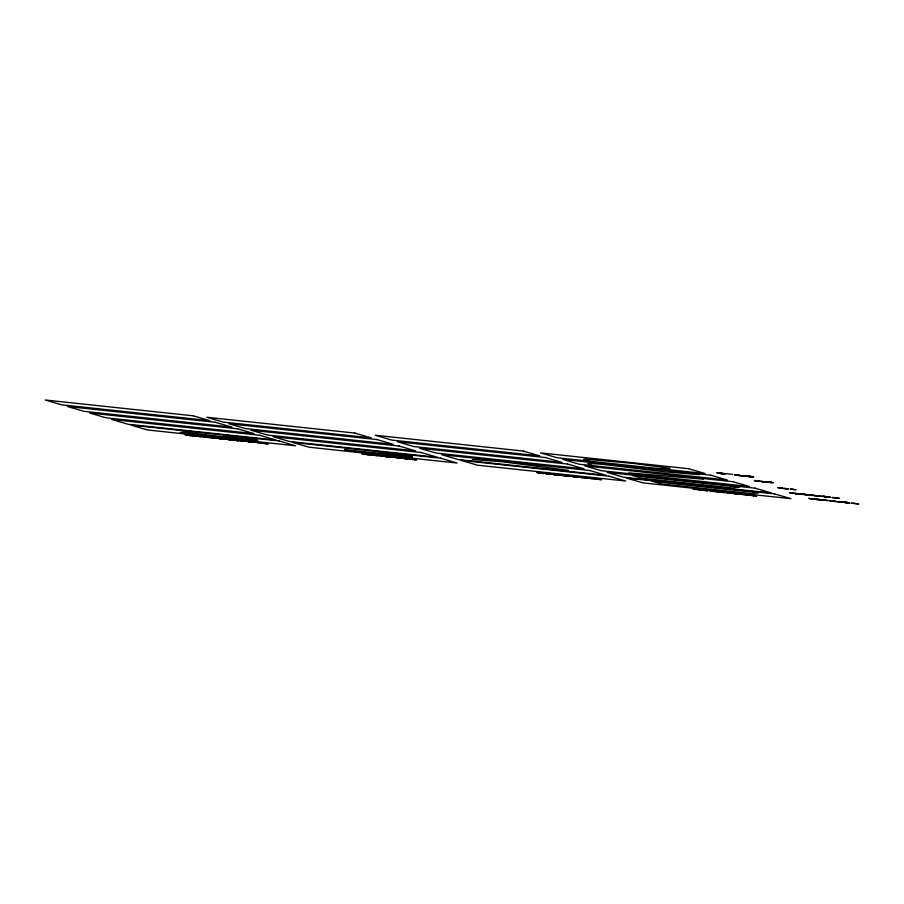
<?xml version="1.0" encoding="UTF-8"?>
<svg xmlns="http://www.w3.org/2000/svg" width="904" height="904" viewBox="0 0 904 904"><rect width="100%" height="100%" fill="white"/><g stroke="black" fill="none" stroke-linecap="round" stroke-linejoin="round"><path stroke-width="1.36" d="M716.895 491.742L724.296 492.623L718.736 491.686M718.59 491.742L713.425 491.256A31.12 1.085 6.5 0 1 711.753 490.94L709.855 491.087L716.77 491.765M252.815 441.649L245.199 440.779L251.402 441.48M558.017 474.962L554.355 474.656M748.015 494.838L752.727 495.268M830.437 497.29L824.617 496.635L826.448 496.94M248.656 441.649L251.063 442.022L247.176 441.468L251.063 441.751M834.2 497.584L831.951 497.528L839.409 498.319L834.403 497.55M853.591 503.257L851.342 503.2L858.8 504.003L853.896 503.245M753.959 495.595L756.569 496.081L753.077 495.29L753.981 495.561M724.985 473.99L719.833 473.334A21.3 0.746 6.5 0 1 721.641 473.447L723.663 473.56M200.383 436.553L201.818 436.711L195.456 435.954L200.383 436.519M218.734 438.383L226.102 439.254L222.994 439.061M801.283 494.025L804.266 494.307M570.085 476.261L567.023 476.012M738.184 493.923L733.223 493.403L734.5 493.573M194.01 435.739L200.292 436.553L193.998 435.796M370.708 454.802C372.753 454.757 379.205 455.684 375.985 455.548M550.231 474.035L556.615 474.769L554.615 474.645M568.65 476.103L567.689 476.08M734.76 474.803L745.201 476.227L741.336 475.82M777.971 487.618L788.412 489.041L783.836 488.51M736.737 493.765L734.263 493.539M749.45 494.996L752.862 495.29M736.263 475.052L739.223 475.221M758.919 481.267L754.241 480.6L758.75 480.939M779.485 487.798L782.435 488.047M842.325 501.991L848.291 502.714L842.042 501.991L843.466 502.161M848.314 502.805C835.793 501.562 859.512 504.149 845.5 502.274M205.57 436.372L210.101 436.914M723.562 473.832L717.957 473.221L720.635 473.3M771.869 482.589L773.293 482.736L766.208 482.001M825.499 496.533L822.674 496.307L825.804 496.601M220.147 438.53L221.627 438.655M802.695 494.183L804.164 494.296M204.654 436.542L204.338 436.519M218.203 438.496L217.288 438.293M239.537 440.259L237.91 439.999L238.905 440.225M578.786 477.21L574.605 476.51M601.442 479.628L599.262 479.459L601.578 479.606M707.674 490.691L704.261 490.386M800.741 494.149L795.802 493.607L797.836 493.889M820.075 499.822L817.623 499.562M216.768 438.259L217.412 438.304M235.82 439.92L234.701 439.728L239.729 440.237M577.43 477.052L576.639 476.996M198.936 435.751L200.349 435.864L198.032 435.581L201.389 436.203M236.147 439.909L232.87 439.299L234.938 439.762M382.731 456.011L386.042 456.317M536.987 472.543L539.914 472.803M746.704 476.216L749.506 476.385M766.23 481.934L769.033 482.103M700.95 489.923L699.538 489.572L703.775 490.058M813.408 499.064L811.95 498.703L817.092 499.55M206.982 436.485L209.299 436.824M266.104 443.593L268.239 443.898L264.465 443.491M707.222 490.51L707.323 490.476M661.186 468.543L669.988 468.328L633.275 463.368L585.295 459.175A33.369 1.164 6.5 0 0 584.029 459.526L589.351 460.667M771.722 482.623L769.971 482.465M721.889 473.38L721.2 473.346M750.704 476.464L749.71 476.397M769.53 482.42L768.129 482.126A21.3 0.746 6.5 0 1 769.937 482.239L771.959 482.352L764.807 481.595M266.047 443.593L265.313 443.536M547.349 473.899L549.53 474.137L546.536 473.515L547.383 473.764M582.187 477.561L584.391 477.854L581.408 477.244L582.244 477.493M819.759 496.228L822.03 496.465L819.047 495.855L819.883 496.093M839.24 501.844L841.421 502.149L838.437 501.528L839.274 501.776M238.102 440.101L238.249 440.169M798.74 493.934L800.876 494.126M770.174 482.171L769.406 482.126M386.516 456.497L385.85 456.418L389.952 456.961L387.647 456.678M233.899 440.327L230.961 439.909M388.517 456.825L385.601 456.396M204.078 436.361L200.631 435.852M217.57 438.316L214.225 437.999M385.658 456.271L382.787 456.068M541.417 473.278L537.044 472.6M237.718 439.886L239.244 440.056M699.549 474.679L665.728 471.911L601.149 464.147L587.815 463.481L591.159 464.667M542.649 473.312L539.857 472.928M599.499 479.244L600.9 479.38L598.731 479.357M705.821 490.25L706.736 490.375L705.436 490.465M815.77 499.098L819.544 499.562L818.267 499.449M472.43 459.492L502.251 461.741L568.447 470.351M216.587 438.237L214.689 437.909M798.74 493.799L796.842 493.516M216.463 438.225L217.514 438.463M237.571 439.864L235.978 439.66L236.95 439.852M238.622 440.056L239.21 440.248M705.651 490.284L704.08 490.047M818.075 499.471L820.267 499.799M207.298 436.508L210.372 436.779M750.388 476.521L752.433 476.634L745.28 475.877M204.225 436.519L202.914 436.259L204.846 436.519M203.795 436.338L201.083 436.078M232.531 440.203L232.317 440.124M216.056 438.135L215.615 438.146M233.718 439.412L235.13 439.536M701.809 489.832L702.781 489.923L701.233 489.991M814.267 498.963L815.69 499.132L814.402 499.087M372.9 454.961L372.312 454.927L375.635 455.514M405.964 458.712C414.541 459.514 398.359 457.435 404.743 458.611M817.035 499.37L818.03 499.403L816.481 499.483M199.004 435.694L201.513 436.214M255.595 441.977L258.273 442.305L255.256 441.943L255.855 442.056M190.428 435.536L193.286 435.886L190.156 435.513M367.623 454.644L369.985 454.904L366.097 454.497M598.279 479.346L596.459 479.086L599.589 479.188M213.593 437.796L211.581 437.559M628.709 472.86L703.414 479.154M576.537 476.837L576.413 476.826M596.685 478.917L596.086 478.86L596.922 478.939M190.507 435.547L189.275 435.423L190.089 435.547M755.857 480.6L764.727 481.945L760.456 481.436M214.304 437.864L216.338 438.304L214.949 438.078M248.577 441.502L250.103 441.649M542.129 473.312L544.185 473.481L541.439 473.233M706.239 490.443L704.894 490.454M705.741 490.488L707.809 490.669M406.484 458.803C408.981 458.848 406.303 458.531 404.009 458.271M233.966 439.559L234.588 439.626M211.479 437.739C207.604 436.813 215.242 438.429 214.429 438.146M572.062 476.453L570.526 476.08L575 476.815M843.545 502.082L844.89 502.206M702.046 489.991L705.482 490.262L704.397 490.217M208.654 436.756C206.62 436.937 217.694 438.067 211.299 436.903M202.632 436.327L200.914 435.875M223.367 439.061L224.7 439.118L219.401 438.587L222.294 438.677M794.3 493.448L796.288 493.414M795.441 493.539L796.006 493.573M367.318 454.61L366.662 454.509M573.95 476.69L573.339 476.532L575.125 476.702M814.82 499.189L817.419 499.403M595.001 478.939C599.058 479.572 591.024 477.854 594.719 478.871M596.471 478.849L598.968 479.165L597.657 478.973M203.276 436.429L202.79 436.248M236.995 439.909L237.639 440.112M241.583 440.779L240.407 440.689L241.684 440.79M260.488 443.073L264.725 443.48M573.543 476.623L575.475 476.871M704.137 490.363L703.075 490.126M191.185 434.88L189.976 434.79L191.863 434.914M797.43 493.81L795.622 493.494M201.852 436.112L202.609 436.123L201.558 435.988M199.976 435.965L201.434 436.067M202.971 436.406L201.117 435.897M223.446 438.553L226.61 438.847L222.678 438.203M234.983 439.706L235.763 439.739M373.397 455.006L378.539 455.695L375.465 455.446M403.387 458.17L401.432 458.012L405.218 458.633M387.793 456.769L388.426 456.87L387.409 456.723M542.683 473.402L541.858 473.278M597.081 478.917L596.572 479.007M704.826 490.262L703.866 490.205M752.501 495.494L753.925 495.663L751.732 495.448M797.554 493.686L796.593 493.629M796.537 493.708L792.48 493.008L794.017 493.381M239.899 440.045L240.283 440.09M205.434 436.881L210.395 437.672M212.677 437.943L214.045 437.943M223.672 438.576C228.192 439.197 217.367 437.728 222.339 438.429M213.694 438.067L214.372 437.977M260.149 442.994L255.617 442.248M384.573 456.158L385.375 456.362M413.896 459.56L416.744 459.763L413.523 459.514M576.108 476.849L575.509 476.747M226.825 438.643L231.774 439.434M832.019 500.884C830.878 500.692 833.59 501.087 832.155 500.85M558.22 474.815L558.559 474.803M584.323 477.549L584.696 477.594M574.978 476.736L575.645 476.657M588.719 478.069L588.967 478.092M750.806 476.781L753.766 477.029L750.569 476.758M819.126 496.16L811.973 495.098L813.521 495.313M805.554 494.669L808.639 494.906L801.95 494.239L805.419 494.657M190.846 434.801L191.456 434.869M207.988 436.519L209.423 436.835M221.943 438.169L220.61 438.044L223.57 438.609M210.519 437.174L212.191 437.253L209.129 436.677M236.938 440.033L237.3 440.078M223.548 439.129L222.633 438.982M241.447 440.723L244.826 441.299L242.532 440.847M539.146 472.724L540.298 472.848M565.655 475.594L564.435 475.481L570.119 476.205M588.809 478.035L593.634 478.804M733.743 493.256L732.534 493.155L738.218 493.866M827.307 496.997L829.024 497.132L822.9 496.409M816.244 499.155L817.024 499.234M824.81 500.341L828.03 500.579L821.397 499.923L824.923 500.387M838.516 501.844L839.194 501.901L832.584 500.952M240.34 440.135L241.052 440.214M241.628 440.745L246.227 441.412L242.453 440.881M259.776 442.949L264.465 443.457M558.615 474.803L563.135 475.549M575 476.555L575.622 476.928M584.764 477.594L589.272 478.34M589.216 478.126L589.589 478.159M558.615 474.849L559.237 474.871M752.557 495.539L751.823 495.46M744.128 494.59L747.246 494.963L744.071 494.578M740.93 475.719L743.45 475.99L741.766 475.493M750.761 476.826L746.681 476.284M804.029 494.239L806.91 494.669L804.232 494.262M822.832 496.386L830.482 497.245M823.42 499.912L826.109 500.307L823.623 499.935M848.438 502.771L842.336 502.104M218.971 437.943L225.039 438.598L222.158 438.191M240.509 440.158L244.86 440.836M255.131 441.977L259.663 442.937M733.607 493.2L736.816 493.72M206.055 436.948L206.654 437.016M221.491 438.598L222.101 438.655M250.238 441.66L254.996 442.361L251.188 442.033M412.134 459.096L414.947 459.514L413.693 459.277M565.508 475.538L568.729 476.058M406.133 458.769L405.331 458.678M825.894 496.578L828.505 496.963L826.742 496.669M818.979 496.149L817.34 495.923M827.228 497.03L826.324 496.624M838.11 501.743L836.731 501.607M192.586 435.253L194.383 435.389L189.998 434.88L192.258 435.265M223.333 438.542L222.034 438.44M192.518 435.287L196.349 435.694L193.241 435.084M412.337 459.119L413.128 459.209M386.426 456.622L383.725 456.294L387.161 456.746M189.218 435.457L189.128 435.445M740.048 475.673L734.771 474.894M724.997 473.956L723.573 473.798M759.575 481.391L755.823 480.781M782.389 488.397L783.259 488.499M796.978 493.799L798.639 493.674L797.678 493.607M816.696 499.471L813.668 499.121M540.648 472.882L540.773 473.029M210.655 437.231L210.056 437.118M365.849 454.418L365.984 454.441M251.301 442.09L253.549 442.316L250.6 441.966M214.768 438.146L213.796 438.078M750.117 476.713L748.602 476.408A21.3 0.746 6.5 0 1 750.41 476.521M739.947 475.617L736.331 475.075M801.238 494.047L802.628 494.205M575.113 476.837L576.311 476.747M577.543 477.041L578.922 477.188M545.824 473.696L547.259 473.888L545.349 473.639M251.414 441.446L246.509 440.836L249.289 441.31M248.713 440.982L252.86 441.615M211.581 437.05C209.14 436.643 213.762 437.287 211.513 436.937M413.162 459.514L410.111 459.108L412.857 459.481M216.949 438.327L218.339 438.474M218.689 438.406L220.079 438.564M197.682 436.056L198.258 436.383M243.097 441.208L238.294 440.395L241.583 441.028M751.958 495.437L749.45 495.042M540.4 472.894L542.14 473.12M554.242 474.6L553.576 474.566M209.434 436.711L210.214 436.926M222.825 438.485L219.096 437.988M558.062 474.928L550.276 474.058M566.164 475.877L565.079 475.73L566.48 475.911M254.634 441.875L254.16 441.819M191.885 435.219L193.117 435.073M782.502 488.363L779.485 487.877M782.604 488.375L777.926 487.697M751.461 495.415L748.037 494.883M538.739 472.848L539.631 472.894M541.123 473.074L541.903 473.221M374.595 455.356L370.753 454.825M580.56 477.402L582.119 477.617L580.424 477.38M541.304 472.961L543.711 473.3L542.558 473.3M540.117 473.131L538.818 472.961M387.048 456.43L387.635 456.497M833.352 500.986L834.347 501.347M384.392 456.305L384.731 456.283M209.796 437.129L205.592 436.383M538.569 472.826L538.987 472.826M242.023 441.084L241.458 441.005M573.136 476.645L572.345 476.521M752.648 495.302L753.337 495.403L752.761 495.313M232.87 439.299L231.322 439.129L232.859 439.502M197.999 435.581L196.45 435.4L197.987 435.773M363.137 454.102L365.476 454.418L361.769 453.729L362.899 454.057M186.427 435.095L188.687 435.4L185.071 434.711L186.19 435.039M816.538 495.878L813.781 495.584M835.929 501.562L833.172 501.268M814.018 495.403L814.956 495.674M812.719 495.528L811.656 495.471M832.109 501.211L831.047 501.155M761.281 481.21L762.976 481.708M784.966 488.318L786.661 488.815M732.489 474.34L716.51 472.803M742.297 494.488L741.235 494.443M592.832 478.758L590.075 478.465M590.312 478.284L591.25 478.555M588.481 478.295L585.724 478.001M585.961 477.809L586.899 478.092M562.333 475.504L559.576 475.21M559.813 475.018L560.751 475.301M393.511 457.413L390.528 456.791L393.805 457.503M382.189 456.204L379.205 455.582L382.482 456.294M244.057 440.79L241.3 440.497M241.537 440.304L242.475 440.587M237.729 440.632L234.735 440.011L238.34 440.813L236.645 440.576M234.927 440.293L230.938 439.615L232.339 440.022M230.983 439.389L228.226 439.095M228.452 438.915L229.401 439.186M229.887 439.796L226.904 439.174L230.497 439.977L228.802 439.739M209.592 437.626L206.835 437.333M207.072 437.14L208.01 437.423M205.479 437.186L202.496 436.575L206.089 437.366L204.394 437.129M216.429 437.536L215.48 437.864L217.548 437.649L216.429 437.536M739.133 486.973L732.635 488.002L641.693 478.171L632.597 475.504L739.133 486.973M758.512 492.657L752.026 493.674L661.084 483.843L651.987 481.188L758.512 492.657M183.828 432.112L180.235 432.519L233.413 438.858L237.006 438.451L183.828 432.112M218.813 437.864L220.565 438.044L218.847 437.864M742.998 494.454L743.653 494.59L742.998 494.454M409.41 458.882L412.269 459.153L409.41 458.882M562.785 475.323L564.39 475.481L562.785 475.323M730.884 492.985L732.477 493.143L730.884 492.985M820.696 499.697L823.555 499.968L820.73 499.697M188.473 434.632L189.953 434.869L188.473 434.632M573.034 476.431L573.667 476.464L573.057 476.431M793.429 489.584L790.277 488.838L796.085 489.765L793.452 489.584M728.647 492.861L722.33 492.002L731.279 493.381L728.647 492.861M564.729 475.662L563.429 475.538L564.774 475.673M732.816 493.335L731.517 493.2L732.861 493.335M193.253 415.817L45.2 399.997L61.709 404.834L209.762 420.642L193.253 415.817M354.786 433.061L206.733 417.252L223.243 422.089L371.295 437.898L354.786 433.061M523.292 451.062L375.239 435.253L391.737 440.078L539.801 455.898L523.292 451.062M688.645 468.724L540.592 452.915L557.09 457.74L705.154 473.56L688.645 468.724M215.401 422.292L67.337 406.484L83.846 411.309L231.899 427.129L215.401 422.292M376.934 439.547L228.881 423.739L245.379 428.564L393.432 444.384L376.934 439.547M545.428 457.548L397.376 441.728L413.885 446.565L561.938 462.385L545.428 457.548M710.781 475.21L562.729 459.39L579.238 464.227L727.291 480.047L710.781 475.21M237.537 428.778L89.485 412.958L105.994 417.795L254.047 433.615L237.537 428.778M399.071 446.034L251.018 430.214L267.527 435.05L415.58 450.87L399.071 446.034M567.576 464.034L419.512 448.214L436.022 453.051L584.074 468.86L567.576 464.034M732.929 481.696L584.877 465.876L601.375 470.713L749.439 486.521L732.929 481.696M259.674 435.265L111.621 419.445L128.131 424.281L276.183 440.09L259.674 435.265M421.219 452.52L273.155 436.7L289.664 441.536L437.717 457.345L421.219 452.52M589.713 470.509L441.66 454.701L458.17 459.537L606.222 475.346L589.713 470.509M755.066 488.171L607.013 472.363L623.523 477.199L771.575 493.008L755.066 488.171M790.808 492.838L789.429 492.691L793.023 493.482L790.808 492.838M810.82 494.974L809.442 494.827L812.425 495.437L810.82 494.974M279.065 440.937L131.012 425.129L147.522 429.954L295.574 445.774L279.065 440.937M440.61 458.192L292.546 442.384L309.055 447.209L457.108 463.029L440.61 458.192M609.104 476.193L461.051 460.373L477.561 465.21L625.613 481.018L609.104 476.193M774.457 493.855L626.404 478.035L642.913 482.872L790.966 498.68L774.457 493.855M810.199 498.511L808.82 498.364L812.413 499.166L810.199 498.511M830.211 500.646L828.832 500.5L831.816 501.121L830.211 500.646M254.499 439.468L223.729 436.18L257.742 440.417L254.499 439.468M409.297 456L378.516 452.712L412.54 456.949L409.297 456M397.353 455.22L344.56 449.582L349.091 450.904L401.884 456.554L397.353 455.22M694.261 489.007L692.882 488.861L696.476 489.652L694.261 489.007M697.741 489.38L696.362 489.233L699.956 490.024L697.741 489.38M740.399 493.934L739.02 493.787L742.003 494.409L740.399 493.934M395.421 457.322L394.054 457.175L397.647 457.966L395.421 457.322M398.913 457.695L397.534 457.548L401.127 458.339L398.913 457.695M210.575 436.926L209.977 436.779L210.575 436.926"/></g></svg>
